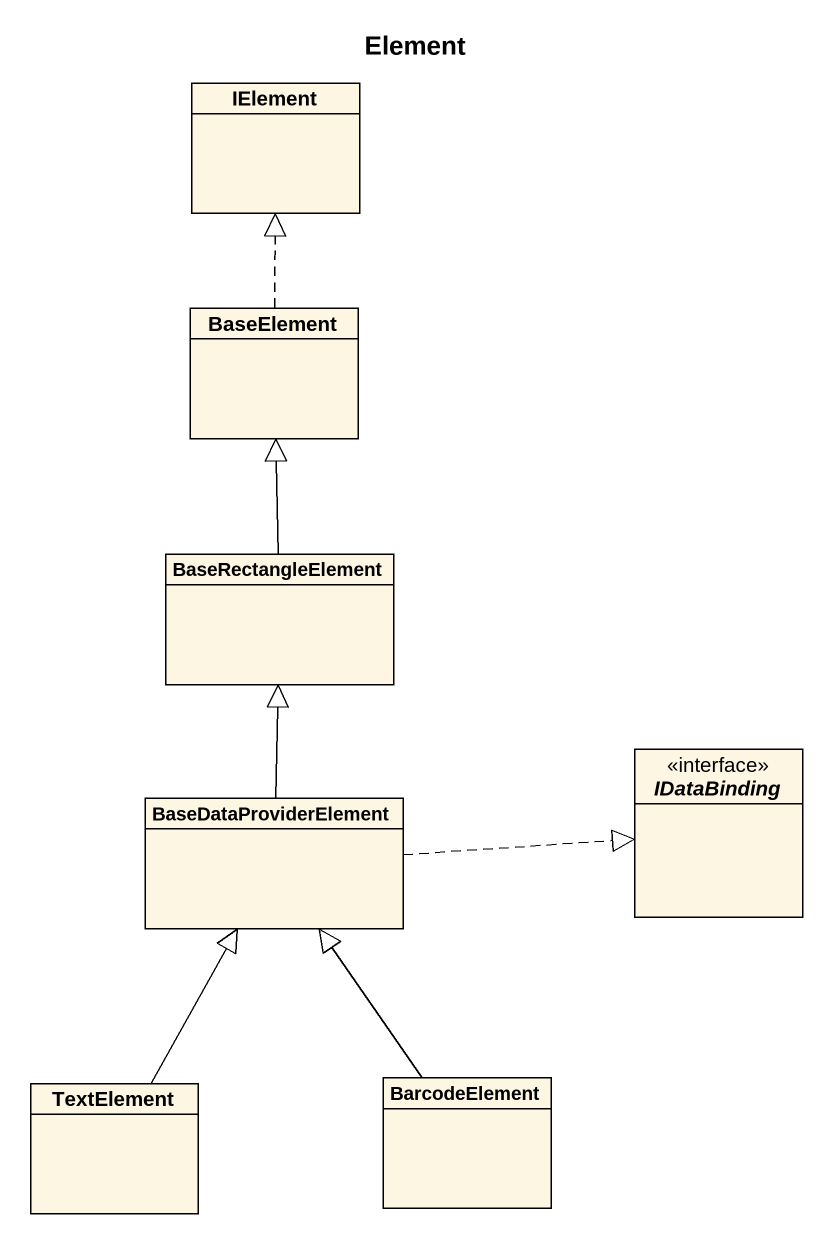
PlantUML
@startuml
title Element
hide circle
hide empty members
class IElement
class BaseElement
class BaseRectangleElement
interface IDataBinding
class BaseDataProviderElement
class TextElement
class BarcodeElement
BaseElement .up.|> IElement
BaseRectangleElement -up-|> BaseElement
BaseDataProviderElement -up-|> BaseRectangleElement
BaseDataProviderElement .right.|> IDataBinding
TextElement -up-|> BaseDataProviderElement
BarcodeElement -up-|> BaseDataProviderElement
@enduml
